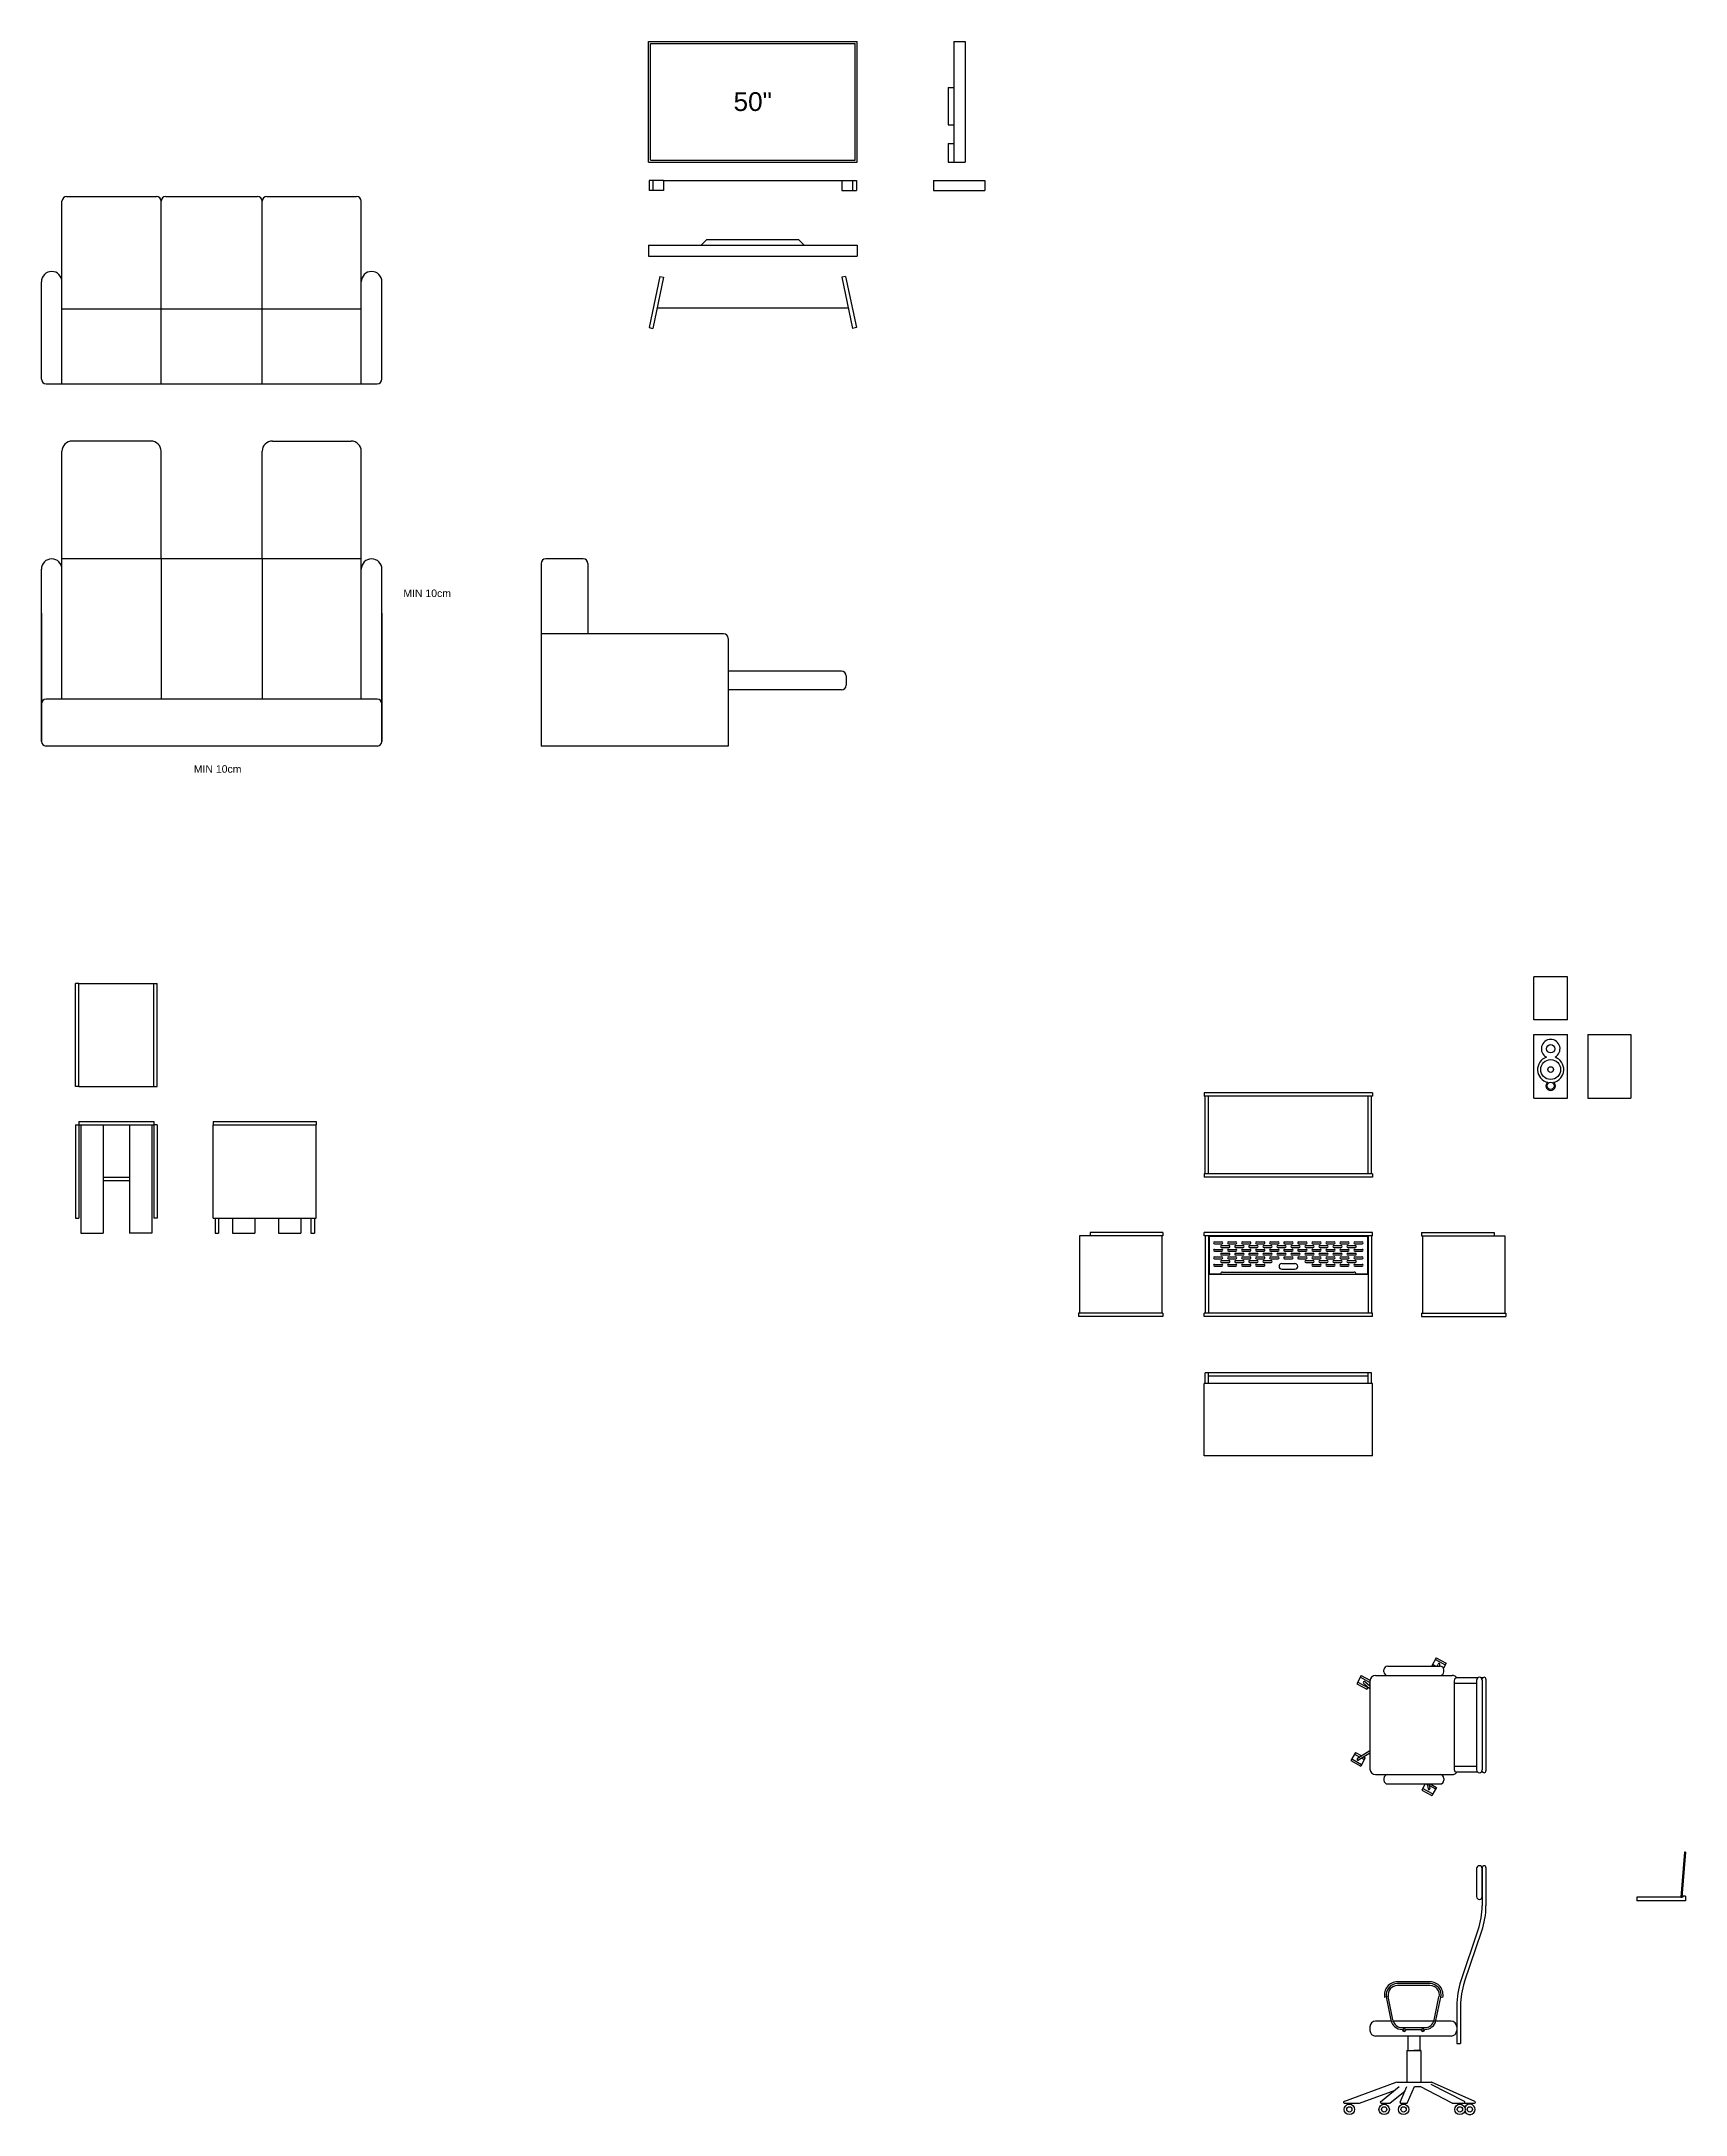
# Model space of a CAD drawing. Header units: millimetres. Extents: x 276 to 3422, y -1188 to 1441.
# Drawn here: x 973 to 1852, y 305 to 1413 of the extents above; entities that cross this region are included whole.
import ezdxf
from ezdxf.lldxf.tags import DXFTag

# ---------------------------------------------------------------- set-up
doc = ezdxf.new("R2010")
doc.units = ezdxf.units.MM
tags = doc.linetypes.add('03B018', pattern=[5.4, 2.16, -3.24]).pattern_tags.tags
tags[6:7] = [DXFTag(74, 4), DXFTag(75, 0), DXFTag(340, '0'), DXFTag(46, 1.0), DXFTag(50, 0.0), DXFTag(44, 0.0), DXFTag(45, 0.0)]
tags[4:5] = [DXFTag(74, 4), DXFTag(75, 0), DXFTag(340, '0'), DXFTag(46, 1.0), DXFTag(50, 0.0), DXFTag(44, 0.0), DXFTag(45, 0.0)]

msp = doc.modelspace()

# ---------------------------------------------------------------- linework, layer by layer
for p, q in [((1297.8, 1348), (1297.8, 1412.5)), ((1297.8, 1412.5), (1409.3, 1412.5)), ((1298.8, 1349), (1298.8, 1411.5)), ((1298.8, 1411.5), (1408.3, 1411.5)), ((1408.3, 1349), (1408.3, 1411.5)), ((1409.3, 1348), (1409.3, 1412.5)), ((1461, 1412.5), (1467, 1412.5)), ((1461, 1412.5), (1461, 1348)), ((1467, 1412.5), (1467, 1348)), ((1458, 1388), (1461, 1388)), ((1458, 1388), (1458, 1368)), ((1458, 1368), (1461, 1368)), ((1458, 1358), (1461, 1358)), ((1458, 1358), (1458, 1348)), ((1297.8, 1348), (1409.3, 1348)), ((1298.8, 1349), (1408.3, 1349)), ((1458, 1348), (1467, 1348)), ((986.8, 1329.6), (1034.8, 1329.6)), ((1039.8, 1329.6), (1088.8, 1329.6)), ((1093.8, 1329.6), (1141.8, 1329.6)), ((1305.9, 1338.3), (1298.1, 1338.3)), ((1298.1, 1338.3), (1298.1, 1332.8)), ((1305.9, 1332.8), (1298.1, 1332.8)), ((1300.1, 1338.3), (1300.1, 1332.8)), ((1305.9, 1338.3), (1305.9, 1332.8)), ((1305.9, 1338.3), (1401.1, 1338.3)), ((1401.1, 1338.3), (1408.9, 1338.3)), ((1401.1, 1338.3), (1401.1, 1332.8)), ((1401.1, 1332.8), (1408.9, 1332.8)), ((1406.9, 1338.3), (1406.9, 1332.8)), ((1408.9, 1338.3), (1408.9, 1332.8)), ((1450.1, 1338.3), (1477.5, 1338.3)), ((1450.1, 1338.3), (1450.1, 1332.8)), ((1450.1, 1332.8), (1477.5, 1332.8)), ((1477.5, 1338.3), (1477.5, 1332.8)), ((984.3, 1229.6), (984.3, 1327.1)), ((1037.3, 1229.6), (1037.3, 1327.1)), ((1091.3, 1229.6), (1091.3, 1327.1)), ((1144.3, 1229.6), (1144.3, 1327.1)), ((1297.8, 1303.7), (1297.8, 1297.7)), ((1297.8, 1303.7), (1409.3, 1303.7)), ((1297.8, 1297.7), (1409.3, 1297.7)), ((1326, 1303.7), (1329, 1306.7)), ((1329, 1306.7), (1378, 1306.7)), ((1381, 1303.7), (1378, 1306.7)), ((1409.3, 1303.7), (1409.3, 1297.7)), ((1303.9, 1287), (1298.1, 1259.6)), ((1305.9, 1286.6), (1300.1, 1259.2)), ((1303.9, 1287), (1305.9, 1286.6)), ((1403.1, 1287), (1401.1, 1286.6)), ((1401.1, 1286.6), (1406.9, 1259.2)), ((1403.1, 1287), (1408.9, 1259.6)), ((973.3, 1232.1), (973.3, 1284.1)), ((1155.3, 1232.1), (1155.3, 1284.1)), ((984.3, 1269.6), (1144.3, 1269.6)), ((1302.4, 1270.1), (1404.6, 1270.1)), ((1298.1, 1259.6), (1300.1, 1259.2)), ((1408.9, 1259.6), (1406.9, 1259.2)), ((975.8, 1229.6), (1152.8, 1229.6)), ((973.3, 1038.5), (973.3, 1130.5)), ((984.3, 1061), (984.3, 1136)), ((1144.3, 1136), (984.3, 1136)), ((1037.3, 1136), (1037.3, 1061)), ((1091.3, 1136), (1091.3, 1061)), ((1144.3, 1061), (1144.3, 1136)), ((1155.3, 1038.5), (1155.3, 1130.5)), ((1155.3, 1038.5), (1155.3, 1130.5)), ((1240.4, 1133.5), (1240.4, 1036)), ((1262.9, 1136), (1242.9, 1136)), ((1265.4, 1133.5), (1265.4, 1096)), ((973.3, 1107), (973.3, 1038.5)), ((1155.3, 1107), (1155.3, 1038.5)), ((1337.9, 1096), (1240.4, 1096)), ((1340.4, 1093.5), (1340.4, 1036)), ((1152.8, 1061), (975.8, 1061)), ((1152.8, 1036), (975.8, 1036)), ((1152.8, 1036), (975.8, 1036)), ((1340.4, 1036), (1240.4, 1036)), ((991.6, 854), (991.6, 909)), ((993.4, 909), (991.6, 909)), ((993.4, 854), (993.4, 909)), ((993.4, 909), (1033.4, 909)), ((1033.4, 854), (1033.4, 909)), ((1033.4, 854), (1033.4, 909)), ((1033.4, 909), (1035.2, 909)), ((1035.2, 854), (1035.2, 909)), ((1771, 889.6), (1771, 912.6)), ((1789, 912.6), (1771, 912.6)), ((1789, 889.6), (1789, 912.6)), ((1789, 889.6), (1771, 889.6)), ((1771, 847.8), (1771, 881.8)), ((1771, 881.8), (1789, 881.8)), ((1789, 847.8), (1789, 881.8)), ((1799.9, 881.8), (1822.9, 881.8)), ((1799.9, 881.8), (1799.9, 847.8)), ((1822.9, 881.8), (1822.9, 847.8)), ((993.4, 854), (991.6, 854)), ((993.4, 854), (1033.4, 854)), ((1033.4, 854), (1035.2, 854)), ((1684.8, 850.6), (1594.8, 850.6)), ((1594.8, 850.6), (1594.8, 848.8)), ((1684.8, 848.8), (1594.8, 848.8)), ((1595.3, 807.4), (1595.3, 848.8)), ((1597.1, 807.4), (1597.1, 848.8)), ((1682.5, 807.4), (1682.5, 848.8)), ((1684.3, 807.4), (1684.3, 848.8)), ((1684.8, 850.6), (1684.8, 848.8)), ((1771, 847.8), (1789, 847.8)), ((1799.9, 847.8), (1822.9, 847.8)), ((991.6, 833.6), (991.6, 783.6)), ((991.6, 833.6), (993.4, 833.6)), ((993.4, 835.4), (1033.4, 835.4)), ((993.4, 835.4), (993.4, 833.6)), ((993.4, 833.6), (993.4, 783.6)), ((993.4, 833.6), (1033.4, 833.6)), ((994.4, 833.6), (994.4, 775.6)), ((1006.4, 833.6), (1006.4, 775.6)), ((1020.4, 833.6), (1020.4, 775.6)), ((1032.4, 833.6), (1032.4, 775.6)), ((1033.4, 835.4), (1033.4, 833.6)), ((1033.4, 833.6), (1033.4, 783.6)), ((1035.2, 833.6), (1033.4, 833.6)), ((1035.2, 833.6), (1035.2, 783.6)), ((1065.2, 835.4), (1120.2, 835.4)), ((1065.2, 835.4), (1065.2, 833.6)), ((1065.2, 833.6), (1120.2, 833.6)), ((1065.2, 783.6), (1065.2, 833.6)), ((1120.2, 835.4), (1120.2, 833.6)), ((1120.2, 783.6), (1120.2, 833.6)), ((1006.4, 805.6), (1020.4, 805.6)), ((1006.4, 803.8), (1020.4, 803.8)), ((1684.8, 807.4), (1594.8, 807.4)), ((1594.8, 807.4), (1594.8, 805.6)), ((1684.8, 805.6), (1594.8, 805.6)), ((1684.8, 807.4), (1684.8, 805.6)), ((991.6, 783.6), (993.4, 783.6)), ((994.4, 775.6), (1006.4, 775.6)), ((1032.4, 775.6), (1020.4, 775.6)), ((1035.2, 783.6), (1033.4, 783.6)), ((1065.2, 783.6), (1120.2, 783.6)), ((1066.2, 783.6), (1066.2, 775.6)), ((1066.2, 775.6), (1068, 775.6)), ((1068, 783.6), (1068, 775.6)), ((1075.4, 783.6), (1075.4, 775.6)), ((1075.4, 775.6), (1087.4, 775.6)), ((1087.4, 783.6), (1087.4, 775.6)), ((1100, 783.6), (1100, 775.6)), ((1100, 775.6), (1112, 775.6)), ((1112, 783.6), (1112, 775.6)), ((1117.4, 783.6), (1117.4, 775.6)), ((1117.4, 775.6), (1119.2, 775.6)), ((1119.2, 783.6), (1119.2, 775.6)), ((1572.7, 776.1), (1533.9, 776.1)), ((1533.9, 776.1), (1533.9, 774.3)), ((1572.7, 776.1), (1572.7, 774.3)), ((1684.8, 776.1), (1594.8, 776.1)), ((1594.8, 774.3), (1594.8, 776.1)), ((1684.8, 774.3), (1684.8, 776.1)), ((1711, 776.1), (1749.8, 776.1)), ((1711, 776.1), (1711, 774.3)), ((1749.8, 776.1), (1749.8, 774.3)), ((1572.7, 774.3), (1528.2, 774.3)), ((1528.2, 774.3), (1528.2, 732.9)), ((1572.2, 774.3), (1572.2, 732.9)), ((1684.8, 774.3), (1594.8, 774.3)), ((1595.3, 774.3), (1595.3, 732.9)), ((1597.1, 774.3), (1597.1, 732.9)), ((1597.4, 774), (1597.4, 753.9)), ((1682.2, 774), (1597.4, 774)), ((1597.4, 774), (1682.2, 774)), ((1597.4, 753.9), (1597.4, 774)), ((1600.3, 771), (1604.3, 771)), ((1600.3, 770), (1604.3, 770)), ((1600.3, 767), (1604.3, 767)), ((1600.3, 766), (1604.3, 766)), ((1604.1, 769), (1608.1, 769)), ((1604.1, 768), (1608.1, 768)), ((1604.1, 765), (1608.1, 765)), ((1607.8, 771), (1611.8, 771)), ((1607.8, 770), (1611.8, 770)), ((1607.8, 767), (1611.8, 767)), ((1607.8, 766), (1611.8, 766)), ((1611.6, 769), (1615.6, 769)), ((1611.6, 768), (1615.6, 768)), ((1611.6, 765), (1615.6, 765)), ((1615.3, 771), (1619.3, 771)), ((1615.3, 770), (1619.3, 770)), ((1615.3, 767), (1619.3, 767)), ((1615.3, 766), (1619.3, 766)), ((1619.1, 769), (1623.1, 769)), ((1619.1, 768), (1623.1, 768)), ((1619.1, 765), (1623.1, 765)), ((1622.8, 771), (1626.8, 771)), ((1622.8, 770), (1626.8, 770)), ((1622.8, 767), (1626.8, 767)), ((1622.8, 766), (1626.8, 766)), ((1626.6, 769), (1630.6, 769)), ((1626.6, 768), (1630.6, 768)), ((1626.6, 765), (1630.6, 765)), ((1630.3, 771), (1634.3, 771)), ((1630.3, 770), (1634.3, 770)), ((1630.3, 767), (1634.3, 767)), ((1630.3, 766), (1634.3, 766)), ((1634.1, 769), (1638.1, 769)), ((1634.1, 768), (1638.1, 768)), ((1634.1, 765), (1638.1, 765)), ((1637.8, 771), (1641.8, 771)), ((1637.8, 770), (1641.8, 770)), ((1637.8, 767), (1641.8, 767)), ((1637.8, 766), (1641.8, 766)), ((1641.6, 769), (1645.6, 769)), ((1641.6, 768), (1645.6, 768)), ((1641.6, 765), (1645.6, 765)), ((1645.3, 771), (1649.3, 771)), ((1645.3, 770), (1649.3, 770)), ((1645.3, 767), (1649.3, 767)), ((1645.3, 766), (1649.3, 766)), ((1649.1, 769), (1653.1, 769)), ((1649.1, 768), (1653.1, 768)), ((1649.1, 765), (1653.1, 765)), ((1652.8, 771), (1656.8, 771)), ((1652.8, 770), (1656.8, 770)), ((1652.8, 767), (1656.8, 767)), ((1652.8, 766), (1656.8, 766)), ((1656.6, 769), (1660.6, 769)), ((1656.6, 768), (1660.6, 768)), ((1656.6, 765), (1660.6, 765)), ((1660.3, 771), (1664.3, 771)), ((1660.3, 770), (1664.3, 770)), ((1660.3, 767), (1664.3, 767)), ((1660.3, 766), (1664.3, 766)), ((1664.1, 769), (1668.1, 769)), ((1664.1, 768), (1668.1, 768)), ((1664.1, 765), (1668.1, 765)), ((1667.8, 771), (1671.8, 771)), ((1667.8, 770), (1671.8, 770)), ((1667.8, 767), (1671.8, 767)), ((1667.8, 766), (1671.8, 766)), ((1671.6, 769), (1675.6, 769)), ((1671.6, 768), (1675.6, 768)), ((1671.6, 765), (1675.6, 765)), ((1675.3, 771), (1679.3, 771)), ((1675.3, 770), (1679.3, 770)), ((1675.3, 767), (1679.3, 767)), ((1675.3, 766), (1679.3, 766)), ((1682.2, 753.9), (1682.2, 774)), ((1682.5, 774.3), (1682.5, 732.9)), ((1684.3, 774.3), (1684.3, 732.9)), ((1711, 774.3), (1755.5, 774.3)), ((1711.5, 774.3), (1711.5, 732.9)), ((1755.5, 774.3), (1755.5, 732.9)), ((1682.5, 753.6), (1597.1, 753.6)), ((1597.4, 753.9), (1603.6, 753.9)), ((1600.3, 763), (1604.3, 763)), ((1600.3, 762), (1604.3, 762)), ((1600.3, 759), (1604.3, 759)), ((1600.3, 758), (1604.3, 758)), ((1604.1, 764), (1608.1, 764)), ((1604.1, 761), (1608.1, 761)), ((1604.1, 760), (1608.1, 760)), ((1604.6, 754.9), (1675, 754.9)), ((1607.8, 763), (1611.8, 763)), ((1607.8, 762), (1611.8, 762)), ((1607.8, 759), (1611.8, 759)), ((1607.8, 758), (1611.8, 758)), ((1611.6, 764), (1615.6, 764)), ((1611.6, 761), (1615.6, 761)), ((1611.6, 760), (1615.6, 760)), ((1615.3, 763), (1619.3, 763)), ((1615.3, 762), (1619.3, 762)), ((1615.3, 759), (1619.3, 759)), ((1615.3, 758), (1619.3, 758)), ((1619.1, 764), (1623.1, 764)), ((1619.1, 761), (1623.1, 761)), ((1619.1, 760), (1623.1, 760)), ((1622.8, 763), (1626.8, 763)), ((1622.8, 762), (1626.8, 762)), ((1622.8, 759), (1626.8, 759)), ((1622.8, 758), (1626.8, 758)), ((1626.6, 764), (1630.6, 764)), ((1626.6, 761), (1630.6, 761)), ((1626.6, 760), (1630.6, 760)), ((1630.3, 763), (1634.3, 763)), ((1630.3, 762), (1634.3, 762)), ((1634.1, 764), (1638.1, 764)), ((1636.3, 756.4), (1643.3, 756.4)), ((1636.4, 759.4), (1643.4, 759.4)), ((1637.8, 763), (1641.8, 763)), ((1637.8, 762), (1641.8, 762)), ((1641.6, 764), (1645.6, 764)), ((1645.3, 763), (1649.3, 763)), ((1645.3, 762), (1649.3, 762)), ((1649.1, 764), (1653.1, 764)), ((1649.1, 761), (1653.1, 761)), ((1649.1, 760), (1653.1, 760)), ((1652.8, 763), (1656.8, 763)), ((1652.8, 762), (1656.8, 762)), ((1652.8, 759), (1656.8, 759)), ((1652.8, 758), (1656.8, 758)), ((1656.6, 764), (1660.6, 764)), ((1656.6, 761), (1660.6, 761)), ((1656.6, 760), (1660.6, 760)), ((1660.3, 763), (1664.3, 763)), ((1660.3, 762), (1664.3, 762)), ((1660.3, 759), (1664.3, 759)), ((1660.3, 758), (1664.3, 758)), ((1664.1, 764), (1668.1, 764)), ((1664.1, 761), (1668.1, 761)), ((1664.1, 760), (1668.1, 760)), ((1667.8, 763), (1671.8, 763)), ((1667.8, 762), (1671.8, 762)), ((1667.8, 759), (1671.8, 759)), ((1667.8, 758), (1671.8, 758)), ((1671.6, 764), (1675.6, 764)), ((1671.6, 761), (1675.6, 761)), ((1671.6, 760), (1675.6, 760)), ((1675.3, 763), (1679.3, 763)), ((1675.3, 762), (1679.3, 762)), ((1675.3, 759), (1679.3, 759)), ((1675.3, 758), (1679.3, 758)), ((1676, 753.9), (1682.2, 753.9)), ((1527.7, 732.9), (1527.7, 731.1)), ((1572.7, 732.9), (1527.7, 732.9)), ((1572.7, 732.9), (1572.7, 731.1)), ((1684.8, 732.9), (1594.8, 732.9)), ((1594.8, 731.1), (1594.8, 732.9)), ((1684.8, 731.1), (1684.8, 732.9)), ((1711, 732.9), (1756, 732.9)), ((1711, 732.9), (1711, 731.1)), ((1756, 732.9), (1756, 731.1)), ((1572.7, 731.1), (1527.7, 731.1)), ((1684.8, 731.1), (1594.8, 731.1)), ((1711, 731.1), (1756, 731.1)), ((1595.3, 695.4), (1595.3, 701.1)), ((1684.3, 701.1), (1595.3, 701.1)), ((1597.1, 695.4), (1597.1, 701.1)), ((1682.5, 699.3), (1597.1, 699.3)), ((1682.5, 695.4), (1682.5, 701.1)), ((1684.3, 695.4), (1684.3, 701.1)), ((1594.8, 656.6), (1594.8, 695.4)), ((1684.8, 695.4), (1594.8, 695.4)), ((1684.8, 656.6), (1684.8, 695.4)), ((1684.8, 656.6), (1594.8, 656.6)), ((1692.9, 544.3), (1720.9, 544.3)), ((1718.8, 548.8), (1716.4, 544.4)), ((1716.4, 544.4), (1716.6, 544.3)), ((1716.9, 545.3), (1718.7, 544.3)), ((1718.4, 547.9), (1723.6, 545)), ((1718.8, 548.8), (1724.1, 545.9)), ((1719.4, 544.3), (1719.8, 545.3)), ((1720.5, 544.3), (1720.7, 545)), ((1724.1, 545.9), (1722.7, 543.2)), ((1678.8, 539.2), (1676.4, 534.8)), ((1676.4, 534.8), (1681.7, 531.9)), ((1676.9, 535.7), (1682.2, 532.8)), ((1678.4, 538.3), (1683.4, 535.6)), ((1678.8, 539.2), (1683.4, 536.7)), ((1683.4, 532.2), (1679.9, 535.2)), ((1683.4, 533.6), (1680.6, 535.9)), ((1682.4, 533.1), (1681.7, 531.9)), ((1683.4, 535), (1682.8, 534)), ((1683.4, 536.3), (1683.4, 489.3)), ((1686.4, 539.3), (1727.4, 539.3)), ((1690.9, 541.3), (1690.9, 542.3)), ((1692.9, 539.3), (1720.9, 539.3)), ((1722.9, 541.3), (1722.9, 542.3)), ((1728.4, 536.5), (1728.4, 489.1)), ((1740.4, 535), (1728.4, 535)), ((1741, 538), (1729.9, 538)), ((1740.4, 536.8), (1740.4, 488.8)), ((1741.9, 538.3), (1741.9, 538.3)), ((1743.7, 538), (1742.8, 538)), ((1743.4, 536.8), (1743.4, 488.8)), ((1743.4, 536.8), (1743.4, 488.8)), ((1744.4, 538.3), (1744.4, 538.3)), ((1745.4, 537.3), (1745.4, 488.3)), ((1683.4, 499), (1676.8, 495)), ((1675.6, 498.2), (1673.2, 493.8)), ((1673.2, 493.8), (1678.5, 490.9)), ((1673.7, 494.7), (1678.9, 491.8)), ((1675.1, 497.3), (1678, 495.7)), ((1675.6, 498.2), (1679, 496.3)), ((1683.4, 497.8), (1677.3, 494.1)), ((1680.9, 495.3), (1678.5, 490.9)), ((1679, 495.2), (1680.4, 494.4)), ((1680, 495.8), (1680.9, 495.3)), ((1740.4, 490.6), (1728.4, 490.6)), ((1741, 487.6), (1729.9, 487.6)), ((1743.7, 487.6), (1742.8, 487.6)), ((1686.4, 486.3), (1727.4, 486.3)), ((1690.9, 484.3), (1690.9, 483.3)), ((1692.9, 486.3), (1720.9, 486.3)), ((1692.9, 481.3), (1720.9, 481.3)), ((1713, 481.3), (1711.2, 478)), ((1711.2, 478), (1716.5, 475.2)), ((1711.7, 478.9), (1717, 476)), ((1713.5, 481.3), (1714, 481.1)), ((1713.9, 481.3), (1714.6, 478.7)), ((1714.9, 481.3), (1715.5, 478.9)), ((1715.2, 480.4), (1718.4, 478.7)), ((1715.6, 481.3), (1718.9, 479.5)), ((1718.9, 479.5), (1716.5, 475.2)), ((1722.9, 484.3), (1722.9, 483.3)), ((1741.9, 487.3), (1741.9, 487.3)), ((1744.4, 487.3), (1744.4, 487.3)), ((1851.5, 444.8), (1849.6, 420.9)), ((1852, 444.8), (1850.1, 420.8)), ((1852, 444.8), (1851.5, 444.8)), ((1740.4, 436.1), (1740.4, 421.1)), ((1741.9, 437.6), (1741.9, 437.6)), ((1743.4, 436.6), (1743.4, 416.2)), ((1743.4, 421.1), (1743.4, 436.1)), ((1745.4, 436.6), (1745.4, 416.2)), ((1852.1, 421.3), (1850.6, 421.3)), ((1850.6, 421.3), (1850.6, 420.8)), ((1852.1, 421.3), (1852.1, 418.8)), ((1741.9, 419.6), (1741.9, 419.6)), ((1850.6, 420.8), (1826.1, 420.8)), ((1826.1, 420.8), (1826.1, 418.8)), ((1852.1, 418.8), (1826.1, 418.8)), ((1849.6, 420.9), (1850.1, 420.8)), ((1732.1, 376.2), (1741.3, 403.4)), ((1734, 375.6), (1743.2, 402.8)), ((1692.3, 367.5), (1691.3, 367.3)), ((1694.7, 355), (1692.3, 367.5)), ((1695.7, 355.2), (1693.2, 367.7)), ((1715.5, 375.6), (1698.1, 375.6)), ((1715.5, 374.6), (1698.1, 374.6)), ((1715.5, 373.6), (1698.1, 373.6)), ((1717.7, 355.1), (1720.3, 367.6)), ((1718.6, 354.9), (1721.3, 367.4)), ((1722.3, 367.2), (1721.3, 367.4)), ((1726.8, 354.6), (1686.4, 354.6)), ((1729.8, 362.7), (1729.8, 342.6)), ((1731.8, 362.7), (1731.8, 342.6)), ((1683.4, 351.6), (1683.4, 349.6)), ((1726.8, 346.6), (1686.4, 346.6)), ((1700.6, 351.1), (1712.8, 351.1)), ((1700.6, 350.1), (1700.7, 350.1)), ((1702.7, 350.1), (1710.7, 350.1)), ((1703.7, 346.6), (1703.7, 338.9)), ((1710.1, 346.6), (1710.1, 338.9)), ((1712.7, 350.1), (1712.8, 350.1)), ((1729.8, 351.6), (1729.8, 349.6)), ((1703.2, 338.9), (1710.6, 338.9)), ((1703.2, 338.9), (1703.2, 322)), ((1710.6, 338.9), (1706.9, 338.9)), ((1710.6, 338.9), (1710.6, 322)), ((1729.8, 342.6), (1731.8, 342.6)), ((1669.5, 311.6), (1697.5, 321.9)), ((1697.7, 322), (1716.1, 322)), ((1739.5, 311.6), (1716.3, 321.9)), ((1669.7, 310.7), (1677.7, 310.7)), ((1671.5, 310.7), (1673.4, 310.7)), ((1671.5, 310.1), (1671.5, 310.7)), ((1673.4, 310.1), (1673.4, 310.7)), ((1677.9, 310.7), (1696.8, 317.7)), ((1689.1, 311.5), (1699.1, 319.6)), ((1689.4, 310.7), (1693.8, 310.7)), ((1690.1, 310.7), (1692, 310.7)), ((1690.1, 310.1), (1690.1, 310.7)), ((1692, 310.1), (1692, 310.7)), ((1694.1, 310.8), (1702.2, 317.3)), ((1699.6, 311.3), (1703.2, 319.6)), ((1700, 310.7), (1703.1, 310.7)), ((1700.4, 310.7), (1702.3, 310.7)), ((1700.4, 310.1), (1700.4, 310.7)), ((1702.3, 310.1), (1702.3, 310.7)), ((1703.5, 311), (1707.2, 319.6)), ((1707.2, 319.6), (1710.3, 319.6)), ((1727.4, 310.7), (1710.3, 319.6)), ((1733.9, 311.6), (1716.2, 320.7)), ((1727.6, 310.7), (1739.3, 310.7)), ((1727.6, 310.7), (1733.7, 310.7)), ((1730.6, 310.7), (1732.5, 310.7)), ((1730.6, 310.1), (1730.6, 310.7)), ((1732.5, 310.1), (1732.5, 310.7)), ((1735.8, 310.7), (1737.7, 310.7)), ((1735.8, 310.1), (1735.8, 310.7)), ((1737.7, 310.1), (1737.7, 310.7))]:
    msp.add_line(p, q)
at = {"linetype": '03B018'}
for p, q in [((1031.8, 1199), (989.8, 1199)), ((1096.8, 1199), (1138.8, 1199)), ((984.3, 1136), (984.3, 1193.5)), ((1037.3, 1136), (1037.3, 1193.5)), ((1091.3, 1136), (1091.3, 1193.5)), ((1144.3, 1136), (1144.3, 1193.5)), ((1400.9, 1076), (1340.4, 1076)), ((1400.9, 1066), (1340.4, 1066)), ((1403.4, 1073.5), (1403.4, 1068.5))]:
    msp.add_line(p, q, dxfattribs=at)
for centre, radius in [((1780, 874.2), 2.25), ((1780, 863.1), 5.32), ((1780, 863.1), 1.53), ((1780, 854.4), 1.91), ((1701.7, 350.1), 0.5), ((1711.7, 350.1), 0.5), ((1672.4, 307.4), 2.79), ((1691, 307.4), 2.79), ((1701.4, 307.4), 2.79), ((1731.5, 307.4), 2.79), ((1672.4, 307.4), 1.4), ((1691, 307.4), 1.4), ((1701.4, 307.4), 1.4), ((1731.5, 307.4), 1.4), ((1736.8, 307.4), 1.4)]:
    msp.add_circle(centre, radius)
for centre, radius, start, end in [((986.8, 1327.1), 2.5, 90, 180), ((1034.8, 1327.1), 2.5, 0, 90), ((1039.8, 1327.1), 2.5, 90, 180), ((1088.8, 1327.1), 2.5, 0, 90), ((1093.8, 1327.1), 2.5, 90, 180), ((1141.8, 1327.1), 2.5, 0, 90), ((978.8, 1284.1), 5.5, 0, 180), ((1149.8, 1284.1), 5.5, 0, 180), ((975.8, 1232.1), 2.5, 180, 270), ((1152.8, 1232.1), 2.5, 270, 0), ((978.8, 1130.5), 5.5, 0, 180), ((1149.8, 1130.5), 5.5, 0, 180), ((1242.9, 1133.5), 2.5, 90, 180), ((1262.9, 1133.5), 2.5, 0, 90), ((1337.9, 1093.5), 2.5, 0, 90), ((975.8, 1058.5), 2.5, 90, 180), ((1152.8, 1058.5), 2.5, 0, 90), ((975.8, 1038.5), 2.5, 180, 270), ((1152.8, 1038.5), 2.5, 270, 0), ((1780, 874.2), 5, 297.596, 242.404), ((1780, 863.1), 7, 109.3223, 257.1243), ((1780, 863.1), 7, 282.8757, 70.6777), ((1780, 854.4), 2.5, 128.6046, 51.3954), ((1600.3, 770.5), 0.5, 90, 270), ((1600.3, 766.5), 0.5, 90, 270), ((1604.1, 768.5), 0.5, 90, 270), ((1604.1, 764.5), 0.5, 90, 270), ((1604.3, 770.5), 0.5, 270, 90), ((1604.3, 766.5), 0.5, 270, 90), ((1607.8, 770.5), 0.5, 90, 270), ((1607.8, 766.5), 0.5, 90, 270), ((1608.1, 768.5), 0.5, 270, 90), ((1608.1, 764.5), 0.5, 270, 90), ((1611.6, 768.5), 0.5, 90, 270), ((1611.6, 764.5), 0.5, 90, 270), ((1611.8, 770.5), 0.5, 270, 90), ((1611.8, 766.5), 0.5, 270, 90), ((1615.3, 770.5), 0.5, 90, 270), ((1615.3, 766.5), 0.5, 90, 270), ((1615.6, 768.5), 0.5, 270, 90), ((1615.6, 764.5), 0.5, 270, 90), ((1619.1, 768.5), 0.5, 90, 270), ((1619.1, 764.5), 0.5, 90, 270), ((1619.3, 770.5), 0.5, 270, 90), ((1619.3, 766.5), 0.5, 270, 90), ((1622.8, 770.5), 0.5, 90, 270), ((1622.8, 766.5), 0.5, 90, 270), ((1623.1, 768.5), 0.5, 270, 90), ((1623.1, 764.5), 0.5, 270, 90), ((1626.6, 768.5), 0.5, 90, 270), ((1626.6, 764.5), 0.5, 90, 270), ((1626.8, 770.5), 0.5, 270, 90), ((1626.8, 766.5), 0.5, 270, 90), ((1630.3, 770.5), 0.5, 90, 270), ((1630.3, 766.5), 0.5, 90, 270), ((1630.6, 768.5), 0.5, 270, 90), ((1630.6, 764.5), 0.5, 270, 90), ((1634.1, 768.5), 0.5, 90, 270), ((1634.1, 764.5), 0.5, 90, 270), ((1634.3, 770.5), 0.5, 270, 90), ((1634.3, 766.5), 0.5, 270, 90), ((1637.8, 770.5), 0.5, 90, 270), ((1637.8, 766.5), 0.5, 90, 270), ((1638.1, 768.5), 0.5, 270, 90), ((1638.1, 764.5), 0.5, 270, 90), ((1641.6, 768.5), 0.5, 90, 270), ((1641.6, 764.5), 0.5, 90, 270), ((1641.8, 770.5), 0.5, 270, 90), ((1641.8, 766.5), 0.5, 270, 90), ((1645.3, 770.5), 0.5, 90, 270), ((1645.3, 766.5), 0.5, 90, 270), ((1645.6, 768.5), 0.5, 270, 90), ((1645.6, 764.5), 0.5, 270, 90), ((1649.1, 768.5), 0.5, 90, 270), ((1649.1, 764.5), 0.5, 90, 270), ((1649.3, 770.5), 0.5, 270, 90), ((1649.3, 766.5), 0.5, 270, 90), ((1652.8, 770.5), 0.5, 90, 270), ((1652.8, 766.5), 0.5, 90, 270), ((1653.1, 768.5), 0.5, 270, 90), ((1653.1, 764.5), 0.5, 270, 90), ((1656.6, 768.5), 0.5, 90, 270), ((1656.6, 764.5), 0.5, 90, 270), ((1656.8, 770.5), 0.5, 270, 90), ((1656.8, 766.5), 0.5, 270, 90), ((1660.3, 770.5), 0.5, 90, 270), ((1660.3, 766.5), 0.5, 90, 270), ((1660.6, 768.5), 0.5, 270, 90), ((1660.6, 764.5), 0.5, 270, 90), ((1664.1, 768.5), 0.5, 90, 270), ((1664.1, 764.5), 0.5, 90, 270), ((1664.3, 770.5), 0.5, 270, 90), ((1664.3, 766.5), 0.5, 270, 90), ((1667.8, 770.5), 0.5, 90, 270), ((1667.8, 766.5), 0.5, 90, 270), ((1668.1, 768.5), 0.5, 270, 90), ((1668.1, 764.5), 0.5, 270, 90), ((1671.6, 768.5), 0.5, 90, 270), ((1671.6, 764.5), 0.5, 90, 270), ((1671.8, 770.5), 0.5, 270, 90), ((1671.8, 766.5), 0.5, 270, 90), ((1675.3, 770.5), 0.5, 90, 270), ((1675.3, 766.5), 0.5, 90, 270), ((1675.6, 768.5), 0.5, 270, 90), ((1675.6, 764.5), 0.5, 270, 90), ((1679.3, 770.5), 0.5, 270, 90), ((1679.3, 766.5), 0.5, 270, 90), ((1600.3, 762.5), 0.5, 90, 270), ((1600.3, 758.5), 0.5, 90, 270), ((1604.1, 760.5), 0.5, 90, 270), ((1604.6, 753.9), 1, 90, 180), ((1604.3, 762.5), 0.5, 270, 90), ((1604.3, 758.5), 0.5, 270, 90), ((1607.8, 762.5), 0.5, 90, 270), ((1607.8, 758.5), 0.5, 90, 270), ((1608.1, 760.5), 0.5, 270, 90), ((1611.6, 760.5), 0.5, 90, 270), ((1611.8, 762.5), 0.5, 270, 90), ((1611.8, 758.5), 0.5, 270, 90), ((1615.3, 762.5), 0.5, 90, 270), ((1615.3, 758.5), 0.5, 90, 270), ((1615.6, 760.5), 0.5, 270, 90), ((1619.1, 760.5), 0.5, 90, 270), ((1619.3, 762.5), 0.5, 270, 90), ((1619.3, 758.5), 0.5, 270, 90), ((1622.8, 762.5), 0.5, 90, 270), ((1622.8, 758.5), 0.5, 90, 270), ((1623.1, 760.5), 0.5, 270, 90), ((1626.6, 760.5), 0.5, 90, 270), ((1626.8, 762.5), 0.5, 270, 90), ((1626.8, 758.5), 0.5, 270, 90), ((1630.3, 762.5), 0.5, 90, 270), ((1630.6, 760.5), 0.5, 270, 90), ((1634.3, 762.5), 0.5, 270, 90), ((1636.3, 757.9), 1.5, 90, 270), ((1637.8, 762.5), 0.5, 90, 270), ((1641.8, 762.5), 0.5, 270, 90), ((1643.3, 757.9), 1.5, 270, 90), ((1645.3, 762.5), 0.5, 90, 270), ((1649.1, 760.5), 0.5, 90, 270), ((1649.3, 762.5), 0.5, 270, 90), ((1652.8, 762.5), 0.5, 90, 270), ((1652.8, 758.5), 0.5, 90, 270), ((1653.1, 760.5), 0.5, 270, 90), ((1656.6, 760.5), 0.5, 90, 270), ((1656.8, 762.5), 0.5, 270, 90), ((1656.8, 758.5), 0.5, 270, 90), ((1660.3, 762.5), 0.5, 90, 270), ((1660.3, 758.5), 0.5, 90, 270), ((1660.6, 760.5), 0.5, 270, 90), ((1664.1, 760.5), 0.5, 90, 270), ((1664.3, 762.5), 0.5, 270, 90), ((1664.3, 758.5), 0.5, 270, 90), ((1667.8, 762.5), 0.5, 90, 270), ((1667.8, 758.5), 0.5, 90, 270), ((1668.1, 760.5), 0.5, 270, 90), ((1671.6, 760.5), 0.5, 90, 270), ((1671.8, 762.5), 0.5, 270, 90), ((1671.8, 758.5), 0.5, 270, 90), ((1675.3, 762.5), 0.5, 90, 270), ((1675.3, 758.5), 0.5, 90, 270), ((1675, 753.9), 1, 0, 90), ((1675.6, 760.5), 0.5, 270, 90), ((1679.3, 762.5), 0.5, 270, 90), ((1679.3, 758.5), 0.5, 270, 90), ((1692.9, 542.3), 2, 90, 180), ((1720.3, 545.2), 0.5, 337.485, 157.485), ((1720.9, 542.3), 2, 0, 90), ((1680.3, 535.6), 0.5, 49.485, 229.485), ((1686.4, 536.3), 3, 90, 180), ((1692.9, 541.3), 2, 180, 270), ((1720.9, 541.3), 2, 270, 0), ((1727.4, 536.3), 3, 34.6747, 90), ((1729.9, 536.5), 1.5, 90, 180), ((1741.9, 536.8), 1.5, 90, 180), ((1741.9, 536.8), 1.5, 0, 90), ((1744.4, 537.3), 1, 90, 180), ((1744.4, 537.3), 1, 0, 90), ((1677, 494.5), 0.501, 118.1827, 304.7873), ((1686.4, 489.3), 3, 180, 270), ((1727.4, 489.3), 3, 270, 325.3253), ((1729.9, 489.1), 1.5, 180, 270), ((1741.9, 488.8), 1.5, 180, 270), ((1741.9, 488.8), 1.5, 270, 0), ((1744.4, 488.3), 1, 180, 270), ((1744.4, 488.3), 1, 270, 0), ((1692.9, 484.3), 2, 90, 180), ((1692.9, 483.3), 2, 180, 270), ((1715, 478.8), 0.5, 193.485, 13.485), ((1720.9, 484.3), 2, 0, 90), ((1720.9, 483.3), 2, 270, 0), ((1741.9, 436.1), 1.5, 90, 180), ((1741.9, 436.1), 1.5, 0, 90), ((1744.4, 436.6), 1, 0, 180), ((1741.9, 421.1), 1.5, 180, 270), ((1741.9, 421.1), 1.5, 270, 0), ((1703.4, 416.2), 40, 341.3083, 0), ((1703.4, 416.2), 42, 341.3083, 0), ((1698.1, 368.6), 7, 90, 190.9353), ((1698.1, 368.6), 6, 90, 190.9353), ((1698.1, 368.6), 5, 90, 190.9353), ((1715.5, 368.6), 7, 347.8686, 90), ((1715.5, 368.6), 6, 347.8686, 90), ((1715.5, 368.6), 5, 347.8686, 90), ((1771.8, 362.7), 42, 161.3083, 180), ((1771.8, 362.7), 40, 161.3083, 180), ((1686.4, 351.6), 3, 90, 180), ((1700.6, 356.1), 6, 190.9353, 270), ((1700.6, 356.1), 5, 190.9353, 270), ((1712.8, 356.1), 5, 270, 347.8686), ((1712.8, 356.1), 6, 270, 347.8686), ((1726.8, 351.6), 3, 0, 90), ((1686.4, 349.6), 3, 180, 270), ((1701.7, 350.1), 1, 180, 0), ((1711.7, 350.1), 1, 180, 0), ((1726.8, 349.6), 3, 270, 0), ((1697.7, 321.5), 0.465, 90, 110.2939), ((1716.1, 321.5), 0.465, 66.0029, 90), ((1669.7, 311.2), 0.465, 110.2939, 270), ((1677.7, 311.2), 0.465, 270, 290.2939), ((1689.4, 311.2), 0.465, 128.8187, 270), ((1693.8, 311.2), 0.465, 270, 308.8187), ((1700, 311.2), 0.465, 156.6033, 270), ((1703.1, 311.2), 0.465, 270, 336.6033), ((1727.6, 311.2), 0.465, 242.6831, 270), ((1733.7, 311.2), 0.465, 270, 62.6831), ((1736.8, 307.4), 2.79, 200.217, 159.783), ((1739.3, 311.2), 0.465, 270, 66.0029)]:
    msp.add_arc(centre, radius, start, end)
for centre, radius, start, end in [((989.8, 1193.5), 5.5, 90, 180), ((1031.8, 1193.5), 5.5, 0, 90), ((1096.8, 1193.5), 5.5, 90, 180), ((1138.8, 1193.5), 5.5, 0, 90), ((1400.9, 1073.5), 2.5, 0, 90), ((1400.9, 1068.5), 2.5, 270, 0)]:
    msp.add_arc(centre, radius, start, end, dxfattribs=at)

# ---------------------------------------------------------------- texts
at = {"attachment_point": 5}
for s, insert, char_height, width in [('{\\fArial|b0|i0|c238|p0;50"}', (1353.5, 1380.3), 10, 109.5), ('{\\fArial|b0|i0|c238|p0;MIN 10cm}', (1179.5, 1117.6), 4, 33.961), ('{\\fArial|b0|i0|c238|p0;MIN 10cm}', (1067.5, 1023.7), 4, 33.961)]:
    msp.add_mtext(s, dxfattribs=dict(at, insert=insert, char_height=char_height, width=width))

doc.saveas('drawing.dxf')
